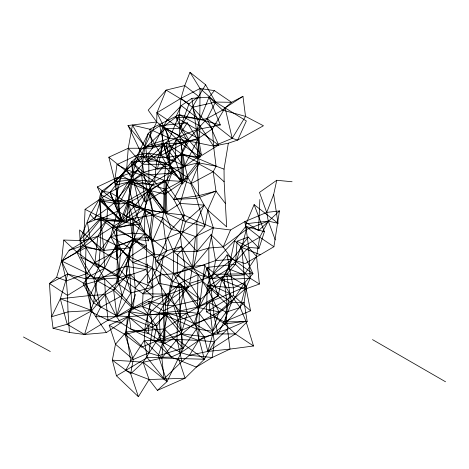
<?xml version="1.0" encoding="UTF-8"?>
<svg xmlns="http://www.w3.org/2000/svg" width="469" height="469" viewBox="0 0 469 469"><rect width="100%" height="100%" fill="white"/><g stroke="black" fill="none" stroke-linecap="round" stroke-linejoin="round"><path stroke-width="0.7" d="M164.754 210.927L164.777 194.266L169.889 165.393L175.242 159.448L176.121 139.932L187.319 122.825L197.871 139.838L199.987 157.127L181.263 154.834L166.706 157.666L141.527 156.318L136.585 157.385L131.455 161.946L121.295 175.271L100.343 194.412L99.229 199.518L101.052 217.598L100.102 250.358L98.472 267.987L93.7 278.035L100.507 307.412L95.729 316.745L106.41 332.562L120.896 322.719L128.313 316.598L131.947 307.535L129.89 274.207L127.603 256.039L134.626 239.184L133.09 223.678L139.926 208.359L148.79 190.52L154.594 181.597L172.569 171.162L182.588 182.001L164.777 194.266L146.985 189.687L133.454 179.75L116.775 177.827L97.306 186.949L107.53 208.33L122.52 221.04L132.797 218.454L153.521 215.16L164.754 210.927L148.79 190.52L127.838 182.529L117.449 200.24L107.53 208.33L87.515 222.898L90.071 238L100.102 250.358L116.799 259.82L132.745 238.44L132.797 218.454L128.084 200.72L131.361 181.327L133.272 163.423L148.392 133.202L159.689 125.751L187.319 122.825M69.435 332.457L68.017 311.891L67.518 295.4L49.468 283.522L67.817 274.013L85.27 278.709L104.64 278.779L105.355 294.614L116.564 316.757L120.896 322.719L130.998 329.203L153.709 340.594L171.226 357.067L196.364 367.104L212.164 357.513L214.351 341.76L212.592 331.261L218.97 311.903L209.297 292.005L198.029 274.529L193.316 268.485L196.957 251.495L180.178 232.554L162.708 217.968L153.521 215.16L139.926 208.359L133.454 179.75L131.455 161.946L143.62 172.24L164.25 180.372L180.108 203.435L184.258 215.083L171.461 229.435L167.609 237.889L173.401 251.525L173.454 273.38L170.042 286.905L167.662 305.565L167.767 313.028L164.338 328.927L143.115 362.291L149.089 379.55L157.426 390.36L185.05 378.213L204.349 359.266L196.435 329.033L195.591 324.343L180.495 316.974L167.767 313.028L127.38 316.862L109.201 325.21L115.491 344.217L112.314 360.163L116.476 375.839L125.645 370.446L130.699 361.259L144.259 340.418L160.392 340.553L181.667 334.338L194.096 323.633L199.483 306.679L180.6 283.604L166.261 294.907L142.447 306.609L133.307 307.67L122.239 295.499L104.64 278.779L85.962 247.597L83.67 240.615L85.088 209.315L110.01 192.278L133.653 206.647L152.624 210.874L166.946 212.75L148.186 190.086L120.967 221.649L97.88 236.276L83.67 240.615L63.807 240.052L61.498 260.928L56.661 277.279L49.468 283.522L51.572 316.745L53.056 328.236L69.435 332.457L84.543 334.491L108.017 320.186L116.857 315.854L130.933 292.902L125.997 276.405L129.731 256.819L129.772 247.884L140.471 224.153L144.892 210.188L148.186 190.086L152.958 184.581L165.786 181.216L172.569 171.162L163.388 144.094L156.734 160.879L154.594 181.597L164.777 194.266M116.799 259.82L116.376 227.606L120.721 220.881L118.845 204.015L114.594 181.767L116.963 164.572L137.88 154.776L148.679 153.158L171.842 173.213L183.432 180.477L190.819 183.766L213.172 171.742L216.068 166.173L213.571 146.111L232.202 138.355L245.527 116.388L242.948 96.374L231.569 102.312L214.403 90.611L209.045 97.142L191.885 98.343L197.871 139.838L189.077 140.424L181.263 154.834L181.063 181.298L164.25 180.372L150.813 190.543L144.376 209.027L126.237 221.819L120.721 220.881L94.726 219.568L100.243 200.767L101.791 191.223L109.963 192.396L115.802 185.05L126.642 169.59L128.242 148.274L132.428 125.147L149.834 129.227L169.602 138.232L187.219 140.718L213.571 146.111L228.35 143.192L237.701 140.067L246.36 120.961L215.529 102.054L205.61 84.742L189.992 72.285L184.722 85.616L181.028 98.279L179.269 114.676L179.691 136.467L184.997 166.079L187.811 177.563L198.874 195.637L204.091 205.111L207.749 210.036L213.342 227.852L208.834 248.025L192.378 267.629L177.188 273.333L159.777 275.022L163.3 304.328L164.209 337.797L158.352 355.766L166.976 381.649L157.426 390.36M292.076 181.749L276.739 180.278L259.463 192.413L266.72 212.422L268.268 221.104L259.738 237.208L241.758 247.456L232.079 259.375L223.754 276.587L227.107 304.475L225.988 312.207L212.592 331.261L196.435 329.033L183.273 348.074L178.443 358.21L185.05 378.213L149.089 379.55L138.396 396.715L130.681 373.729L133.225 359.518L124.983 334.544L129.966 310.941L148.696 301.25L163.271 310.906L173.682 305.718L200.392 299.556L209.297 292.005L208.975 277.431L193.316 268.485L181.567 246.448L166.8 250.745L163.546 255.388L156.488 269.98L143.039 293.805L142.447 306.609L159.097 313.081L179.557 311.035L199.483 306.679L202.649 281.3L207.251 267.377L221.79 279.788L229.787 293.553L240.151 307.523L245.932 321.165L253.524 345.993L230.009 349.088L212.164 357.513L189.453 355.244L180.923 352.706L164.848 343.419L164.965 314.001L166.261 294.907L158.897 283.329L152.484 267.453L154.031 254.11L150.713 237.519L153.521 215.16L146.985 189.687L143.62 172.24L141.527 156.318L148.392 133.202L165.856 163.23L187.811 177.563L180.108 203.435L165.24 213.149L171.461 229.435L182.687 232.014L195.491 236.552L213.342 227.852L230.502 229.98L244.754 221.667L266.72 212.422L279.465 210.909L273.914 246.729L245.211 263.625L232.079 259.375L215.529 260.571L193.316 268.485L173.454 273.38L157.033 261.614L155.175 257.821L152.413 241.547L144.376 209.027L128.084 200.72L115.216 201.025L99.229 199.518L90.165 214.421L80.076 239.858L82.919 245.627L100.102 250.358L122.52 221.04L139.926 208.359L117.449 200.24L116.775 177.827L137.435 170.54L154.594 181.597L133.454 179.75L115.216 201.025L122.52 221.04L101.052 217.598L87.515 222.898M254.122 204.625L264.399 231.709L259.07 248.224L248.242 237.079L240.714 246.682L235.456 264.305L226.615 274.259L210.675 284.982L199.483 306.679L209.063 302.288L225.988 312.207L227.494 329.209L230.009 349.088L207.826 351.428L204.144 336.765L194.096 323.633L187.366 313.55L164.965 314.001L156.693 326.272L153.709 340.594L164.848 343.419L181.145 333.729L204.144 336.765L217.804 333.94L224.094 321.875L250.552 310.818L233.328 295.493L233.374 287.913L227.084 254.872L212.574 274.277L207.234 285.433L206.565 311.891L224.094 321.875L247.192 321.593L244.126 302.294L246.559 286.219L250.159 278.223L248.652 247.427L245.85 226.357L246.067 223.76L254.122 204.625L278.047 223.303L273.673 194.447L276.739 180.278M189.992 72.285L200.04 88.53L199.8 119.853L197.091 129.567L201.283 154.559L184.997 166.079L171.842 173.213L141.585 175.189L126.642 169.59L116.963 164.572M80.076 239.858L101.052 217.598L116.376 227.606L132.797 218.454L152.413 241.547L162.708 217.968L163.581 212.744L164.25 180.372L165.856 163.23L181.263 154.834M120.896 322.719L108.017 320.186L90.4 311.486L89.972 295.517L85.27 278.709L85.962 247.597L103.807 250.446L129.772 247.884L144.54 234.037L144.892 210.188L127.908 201.312L117.561 211.126L100.882 218.959L83.67 240.615M187.811 177.563L165.85 189.306L145.261 202.028L141.585 175.189L142.47 164.267L144.804 146.738L156.71 121.969L156.939 112.771L166.143 90.089L184.722 85.616L198.668 96.409L180.014 128.33L165.51 128.559L156.71 121.969L148.204 110.18L166.143 90.089L189.013 103.889L198.668 96.409L205.61 84.742M171.461 229.435L144.376 209.027L163.581 212.744L184.258 215.083L180.178 232.554L181.567 246.448L185.056 267.26L184.299 288.224L197.279 307.259L199.307 313.544L198.645 340.43L189.453 355.244L181.89 361.482L164.021 378.8L147.248 357.659L144.259 340.418L144.511 330.434L147.612 314.892L169.631 294.11L202.649 281.3L204.765 265.108L185.056 267.26L163.546 255.388L154.031 254.11L132.915 262.576L117.572 245.949L97.88 236.276L76.758 252L61.732 261.339L66.405 280.861L67.518 295.4L85.587 284.302L104.64 278.779L118.774 277.924L129.89 274.207L152.941 297.106L166.261 294.907L179.557 311.035L181.667 334.338L180.923 352.706L171.226 357.067L147.248 357.659L125.645 370.446L149.089 379.55M165.24 213.149L150.813 190.543L149.019 184.253L148.679 153.158L161.06 155.497L184.997 166.079L197.121 162.995L213.172 171.742L215.98 191.135L207.749 210.036L204.806 226.533L185.595 221.614L165.24 213.149L165.85 189.306L171.842 173.213L166.038 142.822L169.602 138.232L179.269 114.676L199.8 119.853L207.075 118.604L222.564 110.086L231.569 102.312L215.529 102.054L192.407 107.319L181.028 98.279L156.939 112.771L169.602 138.232L144.804 146.738L140.061 150.684L131.824 175.588L131.326 181.421L115.802 185.05L108.843 157.215L128.242 148.274L152.425 148.145L166.038 142.822L179.691 136.467L197.091 129.567L220.348 124.947L209.045 97.142L199.8 119.853L181.269 105.613L166.454 120.955L152.425 148.145L148.679 153.158L126.642 169.59L145.261 202.028M225.988 312.207L240.151 307.523L244.912 289.197L244.132 274.863L241.758 247.456L246.307 229.564L244.754 221.667L258.53 230.684L259.867 199.507M101.791 191.223L114.594 181.767L132.815 179.768L165.85 189.306L173.759 199.378L198.874 195.637L197.121 162.995L200.134 126.114L192.407 107.319L212.422 128.887L213.571 146.111L200.134 126.114L179.269 114.676L149.834 129.227L152.425 148.145M107.53 208.33L106.832 220.559L97.88 236.276L94.943 262.493L87.252 273.392L85.587 284.302L91.783 310.496L95.729 316.745L116.564 316.757L128.4 311.439L133.307 307.67L152.941 297.106L152.484 267.453L127.603 256.039L120.668 248.717L112.173 227.559L100.882 218.959L100.513 198.715L120.967 221.649L133.09 223.678L166.8 250.745L155.175 257.821L156.488 269.98L172.744 281.482L178.982 283.71L200.392 299.556L195.591 324.343L141.579 347.242L124.983 334.544L109.201 325.21M142.447 306.609L156.693 326.272L160.392 340.553L177.012 339.427L198.645 340.43L212.82 334.121L224.897 324.097L245.932 321.165L227.494 329.209L214.351 341.76L204.349 359.266L161.875 358.017L143.115 362.291L130.699 361.259L126.29 331.946L127.38 316.862L152.607 327.28L164.209 337.797M195.591 324.343L218.97 311.903L244.912 289.197L259.38 284.044L250.159 278.223L235.456 264.305L237.115 241.195L248.242 237.079M165.51 128.559L170.141 145.988L169.127 164.338L182.464 183.971L183.754 167.304L181.116 143.174L165.51 128.559L145.765 147.413L147.319 161.805L157.414 169.045L183.754 167.304L198.223 138.519L212.422 128.887L225.102 107.87L242.948 96.374M191.885 98.343L181.269 105.613L175.658 117.297L163.405 126.724L161.06 155.497L189.077 140.424L201.283 154.559M133.307 307.67L135.236 288.03L132.915 262.576L132.745 238.44L116.722 228.409L106.832 220.559L85.088 209.315M259.07 248.224L248.652 247.427L228.462 268.813L221.79 279.788L218.12 295.722L180.495 316.974L177.382 320.444L164.338 328.927L126.29 331.946L115.491 344.217L133.225 359.518L148.896 352.823L152.607 327.28L148.696 301.25L167.662 305.565L173.682 305.718L188.362 287.022L189.693 283.346L192.378 267.629L195.491 236.552L204.806 226.533L196.564 198.405L190.819 183.766L199.296 162.972L196.335 142.57M126.237 221.819L128.436 202.919L132.815 179.768L109.963 192.396L122.186 220.963L128.436 202.919L150.813 190.543L131.361 181.327L121.295 175.271L115.216 201.025L97.306 186.949M148.609 240.808L140.471 224.153L112.173 227.559L134.626 239.184L148.609 240.808L152.624 210.874L148.79 190.52L165.786 181.216L166.946 212.75M53.056 328.236L67.178 324.249L90.4 311.486L93.495 302.904L97.071 280.685L104.546 268.245L115.62 245.967L132.903 240.773L146.539 245.744L146.052 269.493L152.835 287.163L130.933 292.902L116.517 282.455L118.792 268.549L115.62 245.967L110.666 236.47L117.561 211.126L110.01 192.278M207.749 210.036L226.679 226.879L224.141 181.779L224.041 169.127L228.35 143.192M164.848 343.419L148.82 333.729L128.313 316.598L116.857 315.854L113.645 290.223L118.774 277.924L120.668 248.717L94.943 262.493L116.986 274.998L143.039 293.805L158.897 283.329L163.546 255.388M227.107 304.475L218.12 295.722L212.375 278.92L215.529 260.571L234.623 240.574L245.85 226.357L259.738 237.208L256.537 256.432L259.38 284.044M144.511 330.434L159.097 313.081L169.631 294.11L172.744 281.482L185.056 267.26L198.029 274.529L212.375 278.92L228.462 268.813L234.623 240.574L241.758 247.456L260.289 254.714M157.414 169.045L163.177 143.338L181.116 143.174L198.223 138.519L180.014 128.33L156.939 112.771M192.378 267.629L173.401 251.525L182.687 232.014L185.595 221.614L204.091 205.111L180.108 203.435M189.453 355.244L207.826 351.428L212.82 334.121L209.063 302.288L218.12 295.722L202.649 281.3M60.308 298.788L67.178 324.249L84.543 334.491L91.783 310.496L105.355 294.614L113.645 290.223L125.997 276.405L146.052 269.493L126.138 266.363L118.792 268.549L97.071 280.685L89.972 295.517L60.308 298.788L51.572 316.745L68.017 311.891L91.783 310.496L60.308 298.788L67.817 274.013L61.498 260.928L85.962 247.597M181.145 333.729L187.366 313.55L180.6 283.604M214.351 341.76L198.645 340.43L181.667 334.338L164.965 314.001L147.225 314.623L128.4 311.439L130.998 329.203L148.82 333.729L147.225 314.623L152.941 297.106M129.966 310.941L135.605 294.274M129.89 274.207L122.239 295.499L116.564 316.757L131.947 307.535L147.225 314.623M189.013 103.889L180.014 128.33L187.219 140.718L181.227 153.644L169.127 164.338L142.47 164.267L131.824 175.588L108.843 157.215M224.094 321.875L231.522 302.681L244.912 282.332L252.984 273.749L240.714 246.682M266.72 212.422L273.673 194.447M143.039 293.805L169.631 294.11L180.495 316.974L178.982 283.71L173.454 273.38L189.693 283.346L208.975 277.431L232.079 259.375L223.191 246.952L230.502 229.98M172.744 281.482L157.033 261.614L167.609 237.889L180.178 232.554M173.401 251.525L196.957 251.495L196.828 221.133L204.091 205.111M110.666 236.47L103.807 250.446L104.546 268.245L118.774 277.924L129.731 256.819L146.539 245.744L144.54 234.037L132.024 233.087L110.666 236.47L129.772 247.884M178.443 358.21L166.976 381.649L143.115 362.291L130.681 373.729L112.314 360.163L130.699 361.259M185.595 221.614L173.759 199.378L183.432 180.477L197.121 162.995M167.662 305.565L178.982 283.71L198.029 274.529L197.279 307.259L218.97 311.903M181.063 181.298L169.889 165.393L166.706 157.666L176.121 139.932L199.987 157.127M127.603 256.039L116.986 274.998L122.239 295.499L100.507 307.412L85.587 284.302L67.817 274.013M61.732 261.339L69.101 250.305L90.071 238L106.832 220.559L120.967 221.649L117.449 200.24M204.765 265.108L212.375 278.92L223.754 276.587L244.132 274.863L256.537 256.432L248.652 247.427L237.115 241.195M117.561 211.126L140.471 224.153L133.653 206.647L127.838 182.529L137.435 170.54M182.464 183.971L199.296 162.972L216.068 166.173L224.041 169.127M100.882 218.959L103.807 250.446L79.578 229.962L80.955 257.282L90.681 274.652L83.113 283.704L93.495 302.904L116.857 315.854M135.236 288.03L152.484 267.453M223.191 246.952L211.021 234.705L196.957 251.495L208.834 248.025L223.191 246.952L246.307 229.564L268.268 221.104L278.047 223.303M209.297 292.005L223.754 276.587M90.071 238L76.758 252L87.252 273.392L93.7 278.035L116.986 274.998L117.572 245.949L116.722 228.409L133.09 223.678L152.624 210.874M207.826 351.428L235.344 333.905L247.192 321.593M195.491 236.552L177.757 254.245L177.188 273.333L188.362 287.022L163.3 304.328M114.594 181.767L133.272 163.423L141.527 156.318L165.856 163.23L149.019 184.253L133.272 163.423M258.53 230.684L279.465 210.909M93.495 302.904L116.517 282.455L126.882 276.956L152.835 287.163M227.494 329.209L212.82 334.121L194.096 323.633L214.227 316.897L231.522 302.681L244.126 302.294L224.897 324.097L214.227 316.897L210.675 284.982L207.251 267.377L235.456 264.305M182.687 232.014L196.828 221.133L213.342 227.852M180.923 352.706L204.144 336.765M159.777 275.022L147.448 283.141L147.354 263.877M181.028 98.279L200.04 88.53L215.529 102.054L207.075 118.604L218.63 144.985L197.355 158.235L181.227 153.644L166.038 142.822L142.47 164.267L128.242 148.274M157.033 261.614L181.567 246.448M206.565 311.891L233.328 295.493M131.326 181.421L141.585 175.189M85.27 278.709L104.546 268.245L80.955 257.282M225.272 203.329L215.98 191.135L196.564 198.405L173.759 199.378M69.101 250.305L82.919 245.627M173.682 305.718L181.239 330.481L183.273 348.074L158.352 355.766L148.896 352.823L126.29 331.946M198.874 195.637L215.98 191.135M124.983 334.544L152.607 327.28L167.767 313.028L181.239 330.481M152.413 241.547L167.609 237.889M163.177 143.338L145.765 147.413L128.019 125.522L156.71 121.969M246.067 223.76L268.268 221.104L275.233 239.852M128.436 202.919L118.845 204.015L100.243 200.767L122.186 220.963M84.543 334.491L106.41 332.562M89.972 295.517L105.355 294.614L108.017 320.186M250.159 278.223L221.79 279.788L244.912 289.197M150.713 237.519L132.745 238.44L155.175 257.821M131.455 161.946L156.734 160.879L169.889 165.393L143.62 172.24L131.361 181.327L118.845 204.015L100.343 194.412M212.574 274.277L252.984 273.749L227.084 254.872M253.524 345.993L235.344 333.905L217.804 333.94L214.227 316.897M170.042 286.905L188.362 287.022M166.706 157.666L159.689 125.751L189.077 140.424L175.658 117.297L194.447 117.959L220.348 124.947M127.838 182.529L152.958 184.581M200.04 88.53L214.403 90.611M158.897 283.329L184.299 288.224L179.557 311.035L199.307 313.544L212.592 331.261M245.85 226.357L264.399 231.709M132.428 125.147L144.804 146.738L170.141 145.988L187.219 140.718L207.075 118.604L232.202 138.355L237.701 140.067L263.443 125.756L245.527 116.388L222.564 110.086L209.045 97.142M132.915 262.576L156.488 269.98M56.661 277.279L66.405 280.861L87.252 273.392L61.498 260.928M228.462 268.813L244.132 274.863M216.068 166.173L197.355 158.235L179.691 136.467L163.405 126.724M210.675 284.982L229.787 293.553L246.559 286.219L226.615 274.259L231.522 302.681L207.234 285.433L233.374 287.913L244.912 282.332L250.552 310.818M196.435 329.033L177.382 320.444L159.097 313.081L160.392 340.553L171.226 357.067M184.258 215.083L196.828 221.133M199.296 162.972L181.227 153.644L183.432 180.477M128.4 311.439L156.693 326.272M23.45 336.994L50.294 351.492M175.658 117.297L197.091 129.567L218.63 144.985M372.503 339.615L445.55 381.784M259.738 237.208L273.914 246.729M204.349 359.266L177.012 339.427L177.382 320.444L199.307 313.544L209.063 302.288L229.787 293.553L224.897 324.097L235.344 333.905M115.62 245.967L129.731 256.819M154.031 254.11L134.626 239.184L117.572 245.949L98.472 267.987L76.758 252L63.807 240.052M213.172 171.742L224.141 181.779M90.681 274.652L97.071 280.685L113.645 290.223L131.947 307.535M116.476 375.839L138.396 396.715M99.229 199.518L120.721 220.881L128.084 200.72L146.985 189.687L163.581 212.744M144.259 340.418L161.875 358.017L164.021 378.8M183.273 348.074L164.338 328.927L161.875 358.017L177.012 339.427L181.89 361.482M118.792 268.549L125.997 276.405M90.165 214.421L94.726 219.568M163.388 144.094L175.242 159.448L182.588 182.001M189.693 283.346L200.392 299.556M183.754 167.304L170.141 145.988L147.319 161.805L140.061 150.684L128.019 125.522M225.102 107.87L232.202 138.355M211.021 234.705L215.529 260.571M127.908 201.312L132.903 240.773L126.138 266.363L126.882 276.956M162.708 217.968L166.8 250.745M208.834 248.025L208.975 277.431"/></g></svg>
